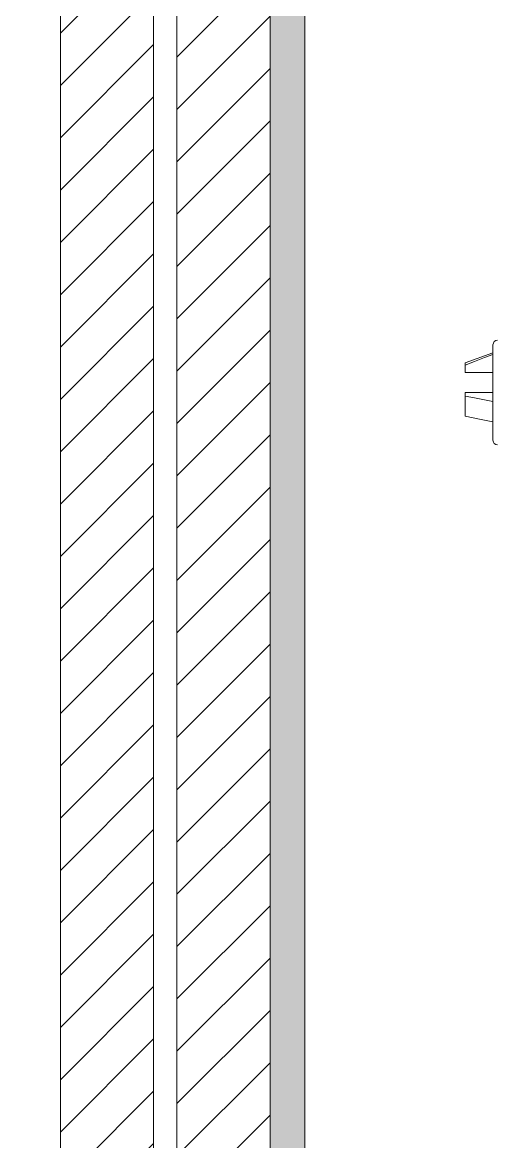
# Model space of a CAD drawing. Header units: millimetres. Extents: x -853320 to 19484, y -510814 to 9708.
# Drawn here: x 4022.24 to 4042.63, y 7541.68 to 7589.7 of the extents above; entities that cross this region are included whole.
import ezdxf

# ---------------------------------------------------------------- set-up
doc = ezdxf.new("R2010")
doc.units = ezdxf.units.MM
for name, color, linetype, lineweight in [('F_DIBOND_soffitto_cassone', 7, 'Continuous', 5), ('F_ELETTRICO', 22, 'Continuous', 5), ('F_MINERAL WALL', 6, 'Continuous', 5), ('F_PARETE_nuove', 5, 'Continuous', 5), ('F_SANITARI', 5, 'Continuous', 5), ('F_TUBOLARE sez.40x40', 7, 'Continuous', 5)]:
    doc.layers.add(name, color=color, linetype=linetype, lineweight=lineweight)

# ---------------------------------------------------------------- blocks, each defined once
blk = doc.blocks.new('SCATOLA INCASSO_1 P_sezione e pianta')
at = {"layer": 'F_ELETTRICO'}
for p, q in [((55471.794, -13682.083), (55471.794, -13686.172)), ((55471.794, -13682.419), (55472.994, -13682.856)), ((55471.794, -13682.494), (55472.151, -13682.63)), ((55472.151, -13682.63), (55472.582, -13682.797)), ((55472.582, -13682.797), (55472.994, -13682.958)), ((55472.994, -13682.856), (55472.994, -13683.262)), ((55471.794, -13683.262), (55472.994, -13683.262)), ((55471.794, -13684.128), (55472.994, -13684.128)), ((55472.994, -13685.146), (55472.994, -13684.128)), ((55472.369, -13684.402), (55471.794, -13684.512)), ((55471.794, -13685.378), (55472.369, -13685.268)), ((55472.369, -13685.268), (55472.994, -13685.146))]:
    blk.add_line(p, q, dxfattribs=at)
blk.add_lwpolyline([(55472.994, -13684.28), (55472.582, -13684.36), (55472.369, -13684.402)], dxfattribs=at)
for centre, start, end in [((55471.594, -13682.083), 0, 89.5), ((55471.594, -13686.173), 270.5, 0)]:
    blk.add_arc(centre, 0.2, start, end, dxfattribs=at)
blk = doc.blocks.new('BAGNO_camera doppia_rev.01_pianta')
at = {"layer": 'F_DIBOND_soffitto_cassone'}
h = blk.add_hatch(dxfattribs=at)
h.set_pattern_fill('ANSI31', color=1, scale=0.5)
h.set_pattern_definition([(45, (-13258.481, -665), (-1.122532015, 1.122532015), [])])
h.paths.add_polyline_path([(17930.638, 22995.66), (17926.638, 22995.66), (17926.638, 22475.66), (17930.638, 22475.66)])
at = {"layer": 'F_MINERAL WALL'}
h = blk.add_hatch(dxfattribs=at)
h.set_pattern_fill('ANSI31', color=256, scale=0.5)
h.set_pattern_definition([(45, (0, -20), (-1.122532015, 1.122532015), [])])
h.paths.add_polyline_path([(17921.638, 22893.66), (17925.638, 22893.66), (17925.638, 22460.66), (17921.638, 22460.66)])
at = {"layer": 'F_TUBOLARE sez.40x40', "true_color": 0x636466}
h = blk.add_hatch(color=251, dxfattribs=at)
h.dxf.hatch_style = 1
h.paths.add_polyline_path([(17970.638, 22475.66), (17930.638, 22475.66), (17930.638, 22995.66), (17970.638, 22995.66)])
h.paths.add_polyline_path([(17969.138, 22475.66), (17932.138, 22475.66), (17932.138, 22995.66), (17969.138, 22995.66)], flags=17)
at = {"layer": 'F_DIBOND_soffitto_cassone', "color": 1}
blk.add_lwpolyline([(17930.638, 22995.66), (17926.638, 22995.66), (17926.638, 22475.66), (17930.638, 22475.66)], close=True, dxfattribs=at)
at = {"layer": 'F_MINERAL WALL'}
blk.add_lwpolyline([(17921.638, 22893.66), (17925.638, 22893.66), (17925.638, 22460.66), (17921.638, 22460.66)], close=True, dxfattribs=at)
at = {"layer": 'F_SANITARI'}
blk.add_lwpolyline([(17979.638, 22465.66), (17926.638, 22465.66), (17926.638, 22995.66), (17190.638, 22995.66), (17190.638, 21810.66), (17979.638, 21810.66)], close=True, dxfattribs=at)
at = {"layer": 'F_TUBOLARE sez.40x40'}
for points in [[(17970.638, 22475.66), (17930.638, 22475.66), (17930.638, 22995.66), (17970.638, 22995.66)], [(17969.138, 22475.66), (17932.138, 22475.66), (17932.138, 22995.66), (17969.138, 22995.66)]]:
    blk.add_lwpolyline(points, close=True, dxfattribs=at)
at = {"layer": 'F_DIBOND_soffitto_cassone', "color": 1, "xscale": -1}
blk.add_blockref('SCATOLA INCASSO_1 P_sezione e pianta', (73412.001, 36369.788), dxfattribs=at)

msp = doc.modelspace()

# ---------------------------------------------------------------- block references
at = {"layer": 'F_PARETE_nuove'}
msp.add_blockref('BAGNO_camera doppia_rev.01_pianta', (-13897.772, -15111.845), dxfattribs=at)

doc.saveas('drawing.dxf')
